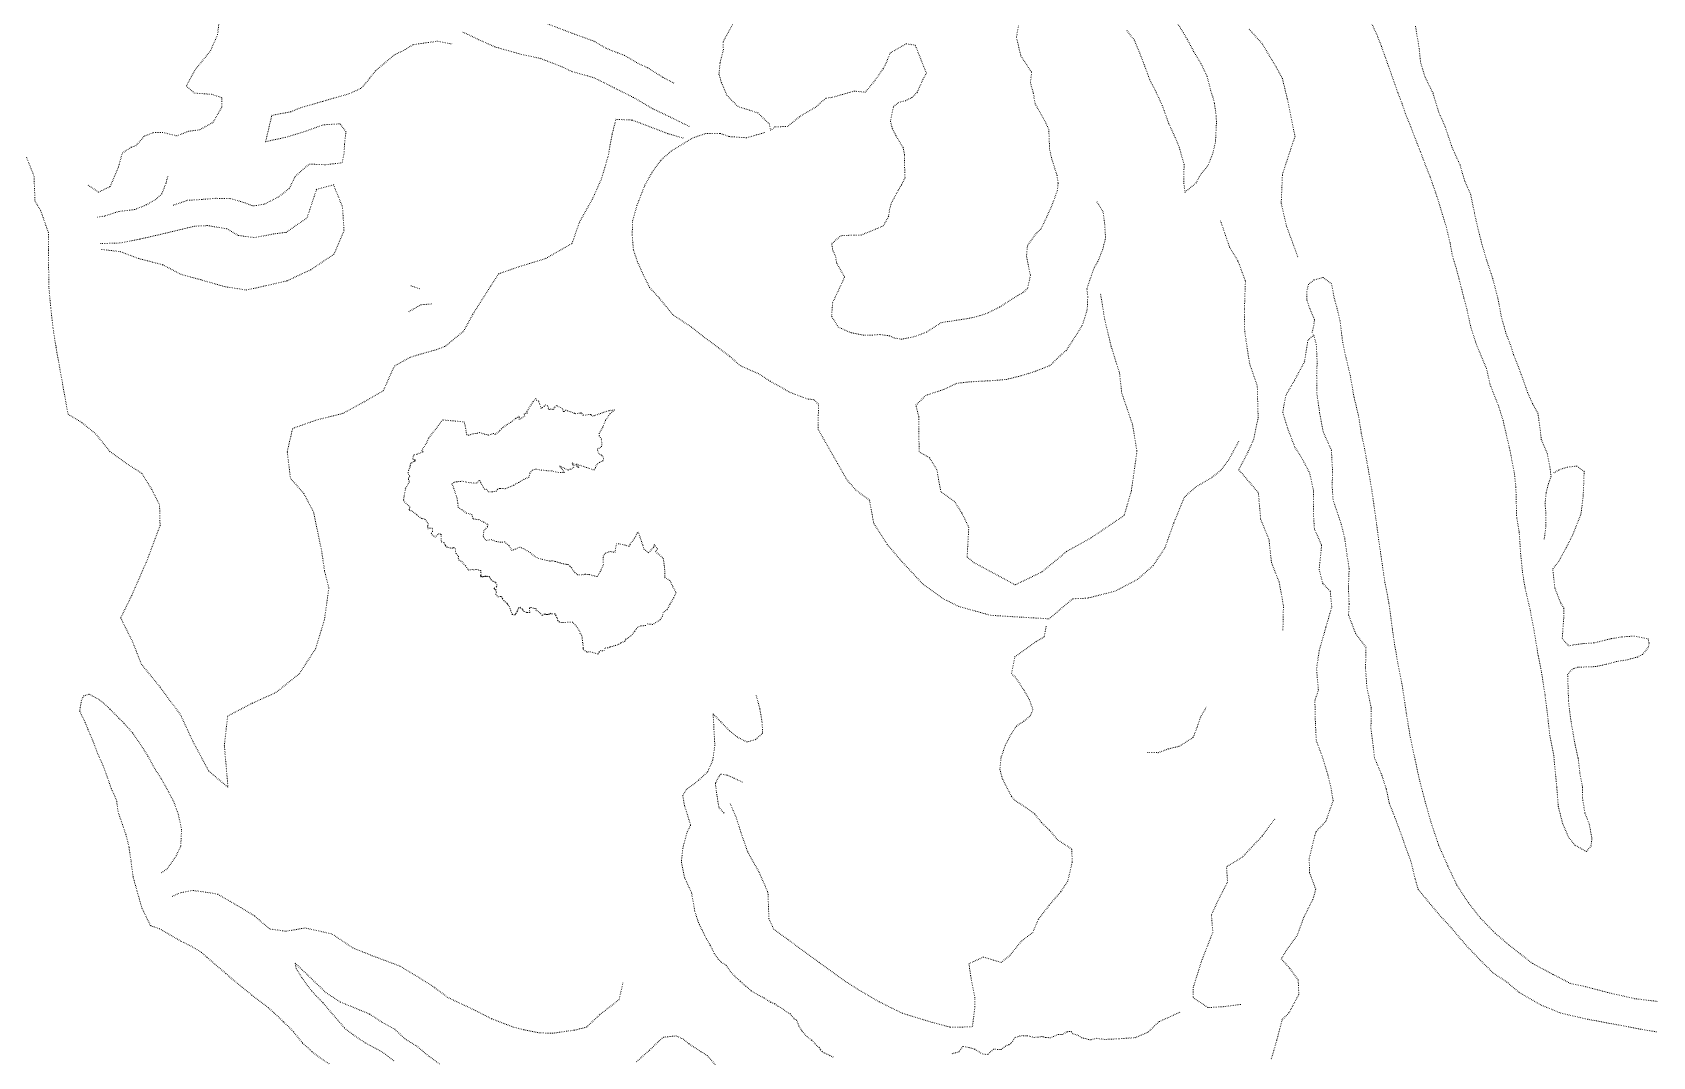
# Model space of a CAD drawing. Extents: x 682410 to 689460, y 7661803 to 7669124.
# Drawn here: x 685097.2 to 685429, y 7664263.4 to 7664473.2 of the extents above; entities that cross this region are included whole.
import ezdxf

# ---------------------------------------------------------------- set-up
doc = ezdxf.new("R2010")
doc.units = 0
doc.header["$MEASUREMENT"] = 0
doc.linetypes.add('DOT', pattern=[0.25, 0, -0.25])
doc.layers.add('02 TOE_Line', color=1, linetype='DOT', lineweight=20)

msp = doc.modelspace()

# ---------------------------------------------------------------- linework, layer by layer
at = {"layer": '02 TOE_Line'}
for points in [[(685408.73, 7664382.94, 4207.98), (685409.8, 7664383.57, 4208.07), (685411.5, 7664384.11, 4208.04), (685413.46, 7664384.35, 4207.98), (685414.93, 7664383.21, 4207.95), (685414.85, 7664380.74, 4208.06), (685414.73, 7664378.06, 4207.94), (685414.29, 7664374.54, 4207.89), (685412.59, 7664370.24, 4208.04), (685411.24, 7664367.56, 4208.01), (685409.73, 7664364.81, 4207.88), (685408.5, 7664363.3, 4207.92), (685408.94, 7664359.32, 4207.98), (685410.17, 7664356.21, 4207.93), (685410.8, 7664355.23, 4207.76), (685410.75, 7664353.24, 4207.86), (685410.44, 7664349.01, 4207.69), (685411.77, 7664347.53, 4207.9), (685412.68, 7664347.7, 4208.02), (685414.69, 7664347.98, 4207.96), (685416.97, 7664348.12, 4207.98), (685419.33, 7664348.71, 4207.93), (685420.49, 7664349, 4208.05), (685422.78, 7664349.36, 4208.14), (685425.22, 7664349.52, 4208.1), (685428.03, 7664348.93, 4208.07), (685428.23, 7664348.1, 4208.08), (685428.07, 7664347.2, 4208.11), (685426.86, 7664345.73, 4208.06), (685425.84, 7664345.22, 4208.11), (685423.77, 7664344.67, 4208.11), (685421.62, 7664344.31, 4208.09), (685419.43, 7664343.74, 4208), (685417.25, 7664343.27, 4208.03), (685413.64, 7664343.14, 4207.8), (685412.77, 7664342.87, 4207.96), (685411.97, 7664342.2, 4207.84), (685411.56, 7664341.63, 4207.58), (685411.65, 7664338.8, 4207.54), (685411.74, 7664336.14, 4207.6), (685412, 7664333.8, 4207.58), (685412.4, 7664331.09, 4207.57), (685413.12, 7664327.09, 4207.61), (685413.71, 7664324.49, 4207.59), (685414.06, 7664321.46, 4207.59), (685414.59, 7664318.57, 4207.56), (685414.63, 7664316.23, 4207.6), (685415.1, 7664313.25, 4207.75), (685415.99, 7664311, 4207.58), (685416.52, 7664308.19, 4207.65), (685416.36, 7664306.58, 4207.63), (685415.4, 7664305.4, 4207.6), (685413.05, 7664306.7, 4207.6), (685411.71, 7664308.37, 4207.59), (685410.54, 7664311.1, 4207.58), (685409.64, 7664314.63, 4207.5), (685409.33, 7664318.63, 4207.48), (685408.72, 7664325, 4207.5), (685407.91, 7664329.13, 4207.36), (685407.42, 7664333.53, 4207.42), (685406.92, 7664337.46, 4207.44), (685406.21, 7664342.13, 4207.55), (685405.53, 7664345.49, 4207.63), (685404.69, 7664350.57, 4207.72), (685403.9, 7664354.81, 4207.79), (685402.84, 7664359.34, 4207.76), (685402.32, 7664362.56, 4207.83), (685401.93, 7664366.41, 4207.81), (685401.64, 7664370.83, 4207.81), (685401.12, 7664373.8, 4207.79), (685401.03, 7664377.08, 4207.87), (685400.95, 7664380.05, 4207.86), (685400.62, 7664383.08, 4207.91), (685400.16, 7664385.41, 4207.93), (685399.61, 7664388.21, 4207.96), (685398.97, 7664390.89, 4207.85), (685398.34, 7664393.66, 4207.8), (685397.41, 7664396.62, 4207.72), (685396.48, 7664398.96, 4207.69), (685395.63, 7664401.16, 4207.62), (685394.94, 7664404.34, 4207.75), (685393.58, 7664407.5, 4207.71), (685392.69, 7664409.73, 4207.75), (685391.65, 7664413.09, 4207.77), (685390.97, 7664416.27, 4207.79), (685390.31, 7664418.74, 4207.79), (685389.31, 7664422.72, 4207.8), (685388.74, 7664424.84, 4207.8), (685387.94, 7664427.53, 4207.75), (685387.47, 7664430.04, 4207.88), (685386.68, 7664433.45, 4207.91), (685385.89, 7664435.9, 4207.92), (685385.34, 7664437.84, 4207.95), (685384.49, 7664440.43, 4208.06), (685383.37, 7664443.62, 4208.11), (685382.37, 7664446.16, 4208.17), (685381.41, 7664448.72, 4208.2), (685380.13, 7664451.97, 4208.3), (685379.42, 7664453.88, 4208.32), (685378.46, 7664456.16, 4208.23), (685377.61, 7664458.66, 4208.29), (685376.79, 7664460.79, 4208.26), (685375.28, 7664465.08, 4208.23), (685374.26, 7664467.91, 4208.29), (685373.4, 7664470.39, 4208.37), (685372.51, 7664472.62, 4208.4), (685369.17, 7664479.91, 4208.4)], [(685108.58, 7664441.87, 4208.93), (685110.7, 7664440.44, 4208.56), (685113.12, 7664441.6, 4208.77), (685114.82, 7664445.7, 4208.77), (685115.57, 7664448.43, 4208.82), (685117.41, 7664449.63, 4208.52), (685118.32, 7664449.9, 4208.46), (685120.1, 7664451.92, 4208.39), (685121.96, 7664452.63, 4208.38), (685123.81, 7664452.67, 4208.23), (685126.75, 7664451.96, 4207.98), (685129.14, 7664452.91, 4207.56), (685131.47, 7664453.22, 4207.39), (685134.15, 7664454.72, 4207.33), (685135.98, 7664457.89, 4207.12), (685135.94, 7664459.78, 4207.04), (685133.85, 7664460.48, 4207.28), (685130.33, 7664460.72, 4208.28), (685128.7, 7664462.19, 4208.53), (685130.54, 7664465.58, 4208.29), (685133.66, 7664469.41, 4207.63), (685135.09, 7664472.71, 4207.53), (685135.49, 7664476.12, 4207.63)], [(685331.34, 7664475.55, 4213.53), (685332.87, 7664473.06, 4213.56), (685333.64, 7664471.75, 4213.57), (685334.97, 7664469.27, 4213.52), (685336.49, 7664466.73, 4213.54), (685337.72, 7664464.13, 4213.57), (685338.45, 7664461.34, 4213.58), (685338.9, 7664459.89, 4213.53), (685339.22, 7664458.65, 4213.58), (685339.6, 7664456, 4213.6), (685339.63, 7664454.48, 4213.55), (685339.44, 7664450.75, 4213.75), (685338.93, 7664448.48, 4213.56), (685337.9, 7664445.86, 4213.9), (685336.34, 7664443.95, 4214.04), (685335.47, 7664442.33, 4213.72), (685333.2, 7664440.41, 4214.55), (685332.93, 7664442.56, 4214.04), (685333.01, 7664446.09, 4213.76), (685332.01, 7664449.65, 4213.51), (685330.98, 7664452.08, 4213.45), (685329.88, 7664454.47, 4213.22), (685328.54, 7664458.19, 4213.18), (685327.31, 7664460.86, 4213.19), (685325.99, 7664463.42, 4213.19), (685324.97, 7664466.21, 4213.3), (685323.93, 7664468.9, 4213.38), (685322.84, 7664471.55, 4213.35), (685321.23, 7664473.59, 4213.52)], [(685231.65, 7664453.91, 4211.45), (685227.5, 7664455.95, 4211.71), (685224.23, 7664457.5, 4212.12), (685220.22, 7664459.85, 4212.58), (685216.29, 7664461.79, 4213.09), (685212.25, 7664463.85, 4213.59), (685207.63, 7664465.14, 4213.56), (685205.3, 7664466.24, 4213.44), (685201.17, 7664467.82, 4213.52), (685197.03, 7664468.72, 4213.53), (685191.87, 7664470.19, 4213.54), (685188.6, 7664471.66, 4213.46), (685185.17, 7664473.28, 4213.19)], [(685228.55, 7664462.76, 4211.95), (685226.19, 7664464, 4212.15), (685223.16, 7664465.92, 4212.52), (685221.22, 7664466.79, 4212.68), (685218.41, 7664468.45, 4212.98), (685217.02, 7664468.94, 4213.12), (685214.52, 7664469.97, 4213.19), (685212.18, 7664471.34, 4213.35), (685207.68, 7664472.98, 4213.41), (685202.06, 7664475.12, 4213.78)], [(685299.11, 7664474.51, 4211.7), (685298.68, 7664472.14, 4212.02), (685299.58, 7664468.35, 4212.74), (685301.79, 7664464.97, 4213.25), (685301.54, 7664462.84, 4213.78), (685302.15, 7664460.66, 4213.86), (685302.51, 7664458.55, 4214.05), (685304.58, 7664454.88, 4214.68), (685305.31, 7664453.25, 4214.82), (685305.46, 7664449.32, 4215.24), (685305.75, 7664447.92, 4215.47), (685306.1, 7664446.64, 4215.58), (685306.57, 7664445.23, 4215.79), (685306.99, 7664443.86, 4215.84), (685307.22, 7664442.25, 4215.77), (685307.07, 7664440.83, 4215.99), (685306.72, 7664439.81, 4216.29), (685305.89, 7664437.58, 4216.42), (685304.86, 7664435.32, 4216.82), (685303.69, 7664432.86, 4217.04), (685302.7, 7664431.98, 4217.07), (685300.92, 7664429.42, 4217.47), (685300.75, 7664427.37, 4217.84), (685301.55, 7664423.37, 4218.29), (685300.96, 7664420.72, 4218.62), (685300.02, 7664419.85, 4218.49), (685298.91, 7664419.26, 4218.43), (685297.72, 7664418.49, 4218.5), (685295.2, 7664416.88, 4218.45), (685292.75, 7664415.67, 4218.63), (685291.2, 7664415.14, 4218.71), (685289.81, 7664414.76, 4218.9), (685288.52, 7664414.52, 4219.05), (685284.58, 7664413.92, 4218.93), (685283.29, 7664413.73, 4219.02), (685280.27, 7664411.77, 4218.75), (685277.67, 7664410.8, 4218.85), (685275.1, 7664410.33, 4218.81), (685273.74, 7664410.53, 4218.74), (685272.67, 7664411.01, 4218.74), (685270.66, 7664411.28, 4218.91), (685268.91, 7664411.14, 4218.55), (685267.42, 7664411.15, 4218.8), (685266.04, 7664411.39, 4218.8), (685264.82, 7664411.64, 4218.89), (685262.2, 7664412.79, 4218.66), (685260.82, 7664415.02, 4218.51), (685261.04, 7664417.83, 4218), (685261.66, 7664419.09, 4217.78), (685263.49, 7664423.04, 4217.79), (685261.86, 7664425.92, 4217.66), (685261.62, 7664427.34, 4217.58), (685261.05, 7664428.57, 4217.61), (685260.85, 7664429.91, 4217.62), (685262.74, 7664431.51, 4217.45), (685264.19, 7664431.59, 4217.47), (685265.55, 7664431.65, 4217.21), (685266.87, 7664431.63, 4217.16), (685271.42, 7664433.52, 4217.07), (685272.51, 7664435.49, 4216.86), (685272.69, 7664436.85, 4216.68), (685273.06, 7664438.21, 4216.49), (685274.52, 7664440.91, 4216.07), (685275.17, 7664441.99, 4215.64), (685275.86, 7664443.35, 4215.39), (685275.75, 7664446.52, 4214.75), (685275.75, 7664448.1, 4214.61), (685275.47, 7664449.58, 4214.47), (685273.97, 7664452.05, 4214.19), (685273.26, 7664453.48, 4214.15), (685272.88, 7664454.94, 4213.98), (685273.51, 7664457.97, 4213.78), (685274.53, 7664458.78, 4213.56), (685275.94, 7664459.17, 4213.44), (685277.29, 7664459.81, 4213.3), (685278.36, 7664460.88, 4213.18), (685279.56, 7664463.57, 4212.74), (685280.23, 7664464.81, 4212.6), (685277.97, 7664470.52, 4212.86), (685276.12, 7664470.83, 4212.91), (685272.84, 7664468.94, 4213.63), (685271.94, 7664466.75, 4214.04), (685271.4, 7664465.7, 4214.01), (685269.75, 7664463.37, 4214.35), (685267.73, 7664460.91, 4214.95), (685265.47, 7664461.13, 4214.93), (685260.9, 7664459.84, 4215.04), (685259.64, 7664459.66, 4215.1), (685257.57, 7664457.85, 4215.22), (685254.23, 7664455.88, 4215.37), (685251.8, 7664453.9, 4215.32), (685249.21, 7664453.78, 4214.95), (685248.34, 7664453.11, 4214.95), (685248.08, 7664454.4, 4215.46), (685245.72, 7664456.67, 4215.66), (685241.67, 7664457.96, 4215.53), (685239.44, 7664460.18, 4215.56), (685238.27, 7664462.85, 4215.83), (685237.76, 7664464.62, 4215.69), (685237.99, 7664466.93, 4215.87), (685238.66, 7664469.61, 4216.04), (685238.63, 7664471.28, 4215.84), (685240.6, 7664474.89, 4215.24)], [(685356.3, 7664427.18, 4207.15), (685353.93, 7664433.64, 4207.18), (685352.9, 7664438.19, 4207.21), (685353.15, 7664444.07, 4207.24), (685354.34, 7664447.72, 4207.26), (685355.73, 7664451.86, 4207.28), (685354.14, 7664459.57, 4207.34), (685353.14, 7664463.7, 4207.63), (685351.85, 7664466.1, 4207.79), (685348.97, 7664470.87, 4207.55), (685346.22, 7664473.94, 4207.66)], [(685406.76, 7664369.38, 4209.59), (685407.11, 7664372.04, 4209.35), (685407.1, 7664374.89, 4209.25), (685406.92, 7664376.62, 4209.44), (685407.15, 7664378.89, 4208.98), (685407.63, 7664380.72, 4208.49), (685408.15, 7664382.2, 4208.14), (685407.92, 7664384.15, 4208.08), (685407.4, 7664386.83, 4208.02), (685406.15, 7664389.79, 4207.96), (685405.89, 7664392.22, 4208.11), (685405.47, 7664395.13, 4208.03), (685404.39, 7664397.1, 4207.97), (685403.36, 7664399.4, 4207.97), (685402.43, 7664402.06, 4207.89), (685401.59, 7664404.35, 4207.82), (685400.49, 7664407.13, 4207.79), (685399.84, 7664409.19, 4207.82), (685398.93, 7664411.52, 4207.88), (685397.99, 7664414.89, 4207.76), (685397.21, 7664418.92, 4207.88), (685396.23, 7664422.72, 4207.85), (685395.03, 7664426.31, 4207.88), (685394.03, 7664429.67, 4207.92), (685393.1, 7664433.32, 4207.97), (685392.47, 7664436.17, 4208.06), (685391.69, 7664440.02, 4208.08), (685390.43, 7664442.85, 4208.2), (685389.52, 7664446.02, 4208.17), (685387.88, 7664449.6, 4208.35), (685386.47, 7664453.85, 4208.37), (685385.15, 7664456.83, 4208.45), (685383.99, 7664460.69, 4208.5), (685382.33, 7664464.09, 4208.49), (685381.43, 7664467.06, 4208.64), (685381.16, 7664469.82, 4208.62), (685380.37, 7664474.54, 4208.54)], [(685126.01, 7664437.75, 4211.02), (685128.93, 7664438.76, 4211.22), (685131.88, 7664438.94, 4211.15), (685134.72, 7664439.17, 4211.47), (685137.73, 7664439.12, 4210.97), (685140.41, 7664438.34, 4211.19), (685142.33, 7664437.61, 4211.07), (685144.68, 7664437.98, 4211.03), (685147.79, 7664439.58, 4211.1), (685149.8, 7664441.22, 4211.12), (685150.98, 7664443.67, 4211.09), (685153.84, 7664446.19, 4211.16), (685157.11, 7664446.05, 4211.06), (685160.57, 7664446.44, 4210.89), (685161, 7664448.39, 4210.96), (685161.08, 7664450.31, 4210.86), (685161.38, 7664452.83, 4210.91), (685160.17, 7664454.43, 4210.87), (685156.7, 7664454.22, 4210.88), (685152.77, 7664452.79, 4210.88), (685149.05, 7664451.68, 4210.97), (685144.92, 7664450.76, 4211), (685146.2, 7664456.16, 4210.98), (685150.09, 7664456.91, 4210.96), (685152.14, 7664457.74, 4210.87), (685156.75, 7664459.07, 4211.08), (685162.1, 7664460.61, 4211.3), (685164.58, 7664461.77, 4211.5), (685166.28, 7664463.82, 4211.83), (685167.46, 7664465.31, 4211.87), (685169.29, 7664466.86, 4211.93), (685171.2, 7664468.49, 4212.2), (685173.48, 7664469.63, 4212.48), (685175.13, 7664470.64, 4212.73), (685177.55, 7664470.99, 4213.23), (685180.04, 7664471.34, 4213.48), (685183.14, 7664470.78, 4214.05)], [(685095.96, 7664447.58, 4205.44), (685097.5, 7664443.71, 4205.68), (685097.6, 7664441.15, 4205.54), (685097.7, 7664438.59, 4205.41), (685098.88, 7664436.62, 4205.03), (685100.43, 7664432.17, 4205.19), (685100.46, 7664428.55, 4205.15), (685100.53, 7664421.09, 4205.74), (685100.94, 7664416.62, 4205.35), (685101.4, 7664412.54, 4205.71), (685102, 7664408.68, 4206.16), (685104.46, 7664394.96, 4204.92), (685107.38, 7664393.2, 4205.33), (685110.12, 7664390.93, 4205.19), (685113.04, 7664387.3, 4205.46), (685116.45, 7664384.85, 4205.27), (685119.57, 7664382.86, 4205.14), (685121.61, 7664379.55, 4205.35), (685123.21, 7664376.4, 4204.95), (685123.31, 7664372.17, 4204.85), (685120.62, 7664364.96, 4205.36), (685117.5, 7664357.84, 4205.02), (685115.25, 7664353.24, 4205.28), (685117.71, 7664348.29, 4206.4), (685119.49, 7664343.74, 4206.33), (685123.41, 7664338.96, 4206.89), (685127.53, 7664333.34, 4207.66), (685130.07, 7664327.86, 4208.27), (685133.28, 7664321.87, 4208.91), (685137.22, 7664318.56, 4209.8), (685136.47, 7664327.13, 4210.28), (685137.15, 7664333.14, 4210.42), (685142.23, 7664335.8, 4210.68), (685147.01, 7664337.94, 4210.62), (685151.87, 7664341.87, 4210.32), (685155.16, 7664346.92, 4210.12), (685156.99, 7664352.94, 4210.02), (685157.87, 7664359.38, 4210.1), (685156.98, 7664362.92, 4209.91), (685156.43, 7664366.76, 4209.83), (685154.76, 7664374.91, 4209.64), (685152.76, 7664378.7, 4209.63), (685150.01, 7664381.85, 4209.59), (685149.35, 7664387.28, 4209.56), (685150.45, 7664392.04, 4209.79), (685155.39, 7664393.79, 4209.94), (685160.71, 7664395.1, 4209.7), (685165.25, 7664397.58, 4210.07), (685169.05, 7664399.78, 4210.22), (685170.28, 7664402.61, 4210.45), (685171.31, 7664404.82, 4210.26), (685174.51, 7664406.61, 4210.43), (685177.17, 7664407.42, 4210.39), (685179.88, 7664408.16, 4210.63), (685181.73, 7664408.88, 4210.29), (685185.47, 7664411.95, 4210.45), (685187.36, 7664415.42, 4210.39), (685191.04, 7664421.25, 4210.38), (685192.65, 7664423.71, 4210.68), (685196.91, 7664425.2, 4210.61), (685202.31, 7664426.86, 4210.35), (685207.68, 7664429.95, 4210.51), (685209.19, 7664434.29, 4210.37), (685211.82, 7664438.96, 4210.47), (685213.67, 7664443.08, 4210.48), (685215.05, 7664447.73, 4210.54), (685215.89, 7664452.33, 4210.62), (685216.66, 7664455.35, 4210.8), (685220.01, 7664455.19, 4211.14), (685223.24, 7664453.97, 4211.02), (685227.32, 7664452.41, 4211.03), (685230.67, 7664451.43, 4211.13)], [(685344.19, 7664389.4, 4211.77), (685342.14, 7664385.59, 4210.99), (685340.45, 7664383.41, 4212.05), (685338.63, 7664381.96, 4213.05), (685335.37, 7664380.03, 4213.86), (685333.07, 7664377.97, 4214.23), (685330.89, 7664372.65, 4213.79), (685329.08, 7664367.57, 4213.96), (685326.66, 7664363.94, 4214.25), (685323.51, 7664361.15, 4214.52), (685318.91, 7664358.73, 4214.33), (685313.23, 7664357.28, 4213.79), (685310.2, 7664357.16, 4213.71), (685305.36, 7664353.05, 4211.08), (685299.32, 7664353.41, 4210.49), (685293.39, 7664353.77, 4210.95), (685286.86, 7664355.59, 4211.39), (685283.71, 7664357.16, 4211.47), (685279.48, 7664360.19, 4211.58), (685275, 7664365.03, 4211.67), (685272.22, 7664368.29, 4211.67), (685269.44, 7664372.65, 4212.58), (685268.59, 7664377.36, 4212.73), (685265.81, 7664379.42, 4212), (685263.99, 7664381.48, 4211.89), (685262.06, 7664384.87, 4211.86), (685258.08, 7664391.83, 4211.48), (685258.13, 7664396.99, 4211.38), (685257.19, 7664397.93, 4211.4), (685255.83, 7664398.1, 4211.37), (685252.01, 7664399.54, 4211.21), (685250.84, 7664400.3, 4211.29), (685248.24, 7664401.71, 4211.38), (685245.91, 7664403.24, 4211.21), (685242.16, 7664404.87, 4210.99), (685239.94, 7664406.84, 4210.86), (685237.7, 7664408.53, 4210.86), (685234.41, 7664410.99, 4210.93), (685232.04, 7664412.86, 4210.84), (685228.3, 7664415.34, 4210.7), (685225.53, 7664418.77, 4210.73), (685223.54, 7664420.94, 4210.76), (685222.26, 7664423.54, 4210.74), (685221.07, 7664426.15, 4210.74), (685220.23, 7664428.68, 4210.65), (685219.99, 7664431.69, 4210.58), (685220.08, 7664434.57, 4210.59), (685220.97, 7664437.7, 4210.51), (685222.58, 7664441.88, 4210.61), (685224.09, 7664444.53, 4210.64), (685225.83, 7664446.94, 4210.64), (685227.94, 7664448.83, 4210.69), (685230.34, 7664450.29, 4210.78), (685232.38, 7664451.54, 4211.17), (685235.01, 7664452.42, 4211.39), (685238.03, 7664452.46, 4212.42), (685239.86, 7664451.81, 4213.09), (685243.39, 7664451.57, 4213.91), (685247.22, 7664452.67, 4214.85)], [(685124.9, 7664443.74, 4210.38), (685124.51, 7664442.22, 4210.18), (685123.66, 7664440.08, 4209.58), (685122.4, 7664438.93, 4209.49), (685120.48, 7664437.82, 4209.54), (685118.13, 7664436.87, 4209.56), (685114.89, 7664436.49, 4210.52), (685111.97, 7664435.54, 4209.68), (685110.49, 7664435.32, 4208.79)], [(685111.13, 7664429.89, 4212.77), (685115.27, 7664430.04, 4212.67), (685119.25, 7664430.83, 4213.09), (685125.13, 7664432.2, 4213.34), (685130.39, 7664433.47, 4212.64), (685133.04, 7664433.58, 4213.55), (685136.99, 7664432.94, 4212.89), (685139.31, 7664431.57, 4213.11), (685142.69, 7664431.12, 4213.71), (685146.6, 7664431.88, 4213.84), (685149.11, 7664432.2, 4213.87), (685153.41, 7664435.17, 4212.33), (685155.35, 7664441.01, 4213.19), (685158.83, 7664441.93, 4213.07), (685160.66, 7664437.45, 4213.11), (685160.98, 7664432.59, 4214), (685158.91, 7664427.71, 4212.99), (685154.16, 7664424.54, 4213.09), (685149.27, 7664422.26, 4213.27), (685144.87, 7664421.25, 4213.53), (685140.98, 7664420.39, 4212.92), (685136.47, 7664421.1, 4212.83), (685131.63, 7664422.5, 4213.34), (685127.66, 7664423.57, 4213.38), (685123.83, 7664425.57, 4212.86), (685118.89, 7664426.85, 4212.3), (685115.16, 7664428.25, 4212.78), (685111.27, 7664428.71, 4212.95)], [(685315.92, 7664419.54, 4214.78), (685316.74, 7664414.45, 4214.98), (685318.08, 7664408.81, 4215.22), (685319.78, 7664403.41, 4215.72), (685320.25, 7664399.29, 4215.74), (685322.47, 7664392.77, 4216.15), (685323.36, 7664387.34, 4216.4), (685322.19, 7664379.12, 4216.61), (685320.72, 7664374.21, 4216.93), (685313.91, 7664369.6, 4216.82), (685308.96, 7664366.85, 4216.78), (685303.91, 7664362.66, 4216.75), (685298.43, 7664360.01, 4216.78), (685290.05, 7664364.53, 4216.82), (685288.58, 7664365.72, 4216.63), (685288.92, 7664371.79, 4216.11), (685287.5, 7664374.74, 4216.52), (685285.98, 7664377.1, 4216.51), (685283.19, 7664379.13, 4216.45), (685282.38, 7664383.59, 4216.55), (685280.87, 7664386.04, 4216.72), (685278.77, 7664387.24, 4216.93), (685278.7, 7664390.31, 4216.47), (685278.7, 7664394.45, 4216.53), (685278.08, 7664396.78, 4216.62), (685280.09, 7664398.8, 4216.39), (685283.94, 7664400.07, 4215.92), (685286.4, 7664401.27, 4215.81), (685288.74, 7664401.55, 4215.79), (685291.66, 7664401.74, 4215.72), (685293.35, 7664401.8, 4215.59), (685296.67, 7664402.09, 4215.62), (685299.65, 7664402.84, 4215.55), (685301.22, 7664403.3, 4215.46), (685302.67, 7664403.8, 4215.41), (685305.53, 7664404.91, 4215.28), (685307.73, 7664407.05, 4215.3), (685308.86, 7664407.99, 4215.23), (685310.54, 7664410.58, 4215.07), (685312.14, 7664413.12, 4215.06), (685312.66, 7664414.76, 4215.16), (685313.17, 7664416.32, 4215.12), (685313.28, 7664419.04, 4215.28), (685313.11, 7664420.64, 4215.29), (685314, 7664423.29, 4216), (685314.59, 7664424.94, 4216.22), (685315.36, 7664426.26, 4216.78), (685316.32, 7664428.65, 4217.28), (685316.93, 7664431.02, 4217.56), (685316.75, 7664433.89, 4217.73), (685316.45, 7664436.31, 4217.77), (685315.17, 7664438.46, 4217.83)], [(685340.46, 7664434.59, 4211.17), (685342.33, 7664429.16, 4211.3), (685344.05, 7664426.33, 4211.24), (685345.57, 7664422.22, 4211.57), (685345.37, 7664416.5, 4211.36), (685345.42, 7664411.94, 4211.33), (685346.41, 7664405.37, 4211.67), (685348, 7664400.75, 4211.76), (685348.17, 7664394.27, 4211.53), (685347.26, 7664389.8, 4211.14), (685346.08, 7664387.15, 4211.16), (685344.2, 7664383.59, 4211.15), (685346.47, 7664380.95, 4210.92), (685348.23, 7664378.83, 4210.98), (685348.69, 7664373.48, 4211.06), (685350.41, 7664369.22, 4210.44), (685350.89, 7664364.62, 4210.43), (685352.51, 7664360.48, 4210.71), (685353.35, 7664355.76, 4210.52), (685353.25, 7664350.64, 4210.89)], [(685429.88, 7664274.71, 4207.71), (685425.32, 7664275.26, 4207.71), (685419.75, 7664276.52, 4207.58), (685415.24, 7664277.72, 4207.48), (685412.09, 7664278.4, 4207.46), (685408.54, 7664280.24, 4207.52), (685404.38, 7664282.47, 4207.52), (685401.82, 7664284.43, 4207.57), (685399.47, 7664286.31, 4207.65), (685396.7, 7664288.67, 4207.7), (685393.69, 7664291.77, 4207.75), (685391.22, 7664294.9, 4207.82), (685388.87, 7664298.52, 4207.74), (685387, 7664302.47, 4207.71), (685385.13, 7664306.73, 4207.69), (685383.54, 7664311.48, 4207.74), (685382.39, 7664315.6, 4207.63), (685381.28, 7664319.76, 4207.58), (685380.31, 7664324.21, 4207.49), (685379.33, 7664328.82, 4207.42), (685378.51, 7664333.8, 4207.33), (685377.79, 7664338.74, 4207.33), (685376.79, 7664343.96, 4207.46), (685376.12, 7664347.77, 4207.4), (685375.66, 7664350.98, 4207.38), (685374.97, 7664356.27, 4207.43), (685374.15, 7664360.45, 4207.38), (685373.57, 7664364.38, 4207.35), (685372.85, 7664369.28, 4207.39), (685372.3, 7664373.5, 4207.47), (685371.44, 7664379.44, 4207.55), (685370.66, 7664384.09, 4207.45), (685369.95, 7664387.92, 4207.44), (685369.3, 7664391.09, 4207.41), (685368.74, 7664394.58, 4207.48), (685367.78, 7664398.61, 4207.52), (685367.06, 7664402.81, 4207.52), (685366.18, 7664406.5, 4207.56), (685365.49, 7664409.64, 4207.61), (685364.95, 7664414.08, 4207.64), (685364.35, 7664416.59, 4207.66), (685363.71, 7664418.9, 4207.58), (685363.23, 7664421.64, 4207.44), (685361.48, 7664422.96, 4207.58), (685359.57, 7664422.45, 4207.28), (685358.48, 7664421.55, 4207.28), (685358.16, 7664420.17, 4207.51), (685358.17, 7664418.3, 4208.17), (685358.83, 7664416.37, 4208.27), (685359.73, 7664414.26, 4208.12), (685359.5, 7664412.83, 4207.93), (685359.2, 7664411.52, 4207.53)], [(685174.69, 7664421.25, 4217.89), (685176.51, 7664420.64, 4217.24)], [(685178.97, 7664417.54, 4217.49), (685176.75, 7664417.38, 4217.72), (685174.07, 7664415.85, 4217.82)], [(685429.73, 7664268.46, 4207.71), (685426.46, 7664269.02, 4207.79), (685421.29, 7664270, 4207.67), (685415.64, 7664271.04, 4207.63), (685410.19, 7664272.29, 4207.61), (685406.02, 7664274, 4207.62), (685401.55, 7664276.59, 4207.58), (685399.11, 7664278.67, 4207.6), (685396.27, 7664280.56, 4207.62), (685393.6, 7664283.22, 4207.72), (685390.68, 7664286.27, 4207.79), (685387.72, 7664289.79, 4207.85), (685385.33, 7664292.37, 4207.79), (685383.23, 7664294.86, 4207.77), (685380.96, 7664297.65, 4207.7), (685380.31, 7664299.86, 4207.81), (685379.5, 7664303.24, 4207.87), (685378.29, 7664306.55, 4207.8), (685377.4, 7664309.15, 4207.88), (685376.11, 7664312.56, 4207.73), (685375.02, 7664315.32, 4207.64), (685374.4, 7664318.25, 4207.6), (685373.53, 7664321, 4207.54), (685372, 7664324.56, 4207.4), (685371.72, 7664327.1, 4207.27), (685371.28, 7664330.51, 4207.26), (685371.31, 7664334.92, 4207.23), (685370.45, 7664339.05, 4207.18), (685370.16, 7664342.96, 4207.17), (685370.27, 7664347.18, 4207.36), (685368.12, 7664350.09, 4207.1), (685366.69, 7664353.83, 4206.94), (685366.8, 7664356.15, 4207), (685366.66, 7664359.56, 4207.04), (685366.81, 7664363.32, 4207.18), (685366.33, 7664366.4, 4207.24), (685365.91, 7664369.57, 4207.27), (685365.2, 7664372.43, 4207.34), (685363.52, 7664377.4, 4207.28), (685363.33, 7664380.22, 4207.25), (685363.42, 7664383.24, 4207.25), (685363.17, 7664387.59, 4207.25), (685361.5, 7664391.35, 4207.27), (685360.76, 7664395.31, 4207.32), (685360.22, 7664399.04, 4207.38), (685360.16, 7664402.85, 4207.23), (685360.26, 7664405.67, 4207.24), (685360.08, 7664409.22, 4207.4), (685359.54, 7664411.21, 4207.5), (685358.36, 7664410.05, 4207.55), (685357.67, 7664405.69, 4207.41), (685355.59, 7664401.84, 4207.37), (685353.83, 7664398.8, 4207.25), (685353.21, 7664395.32, 4207.31), (685354.23, 7664392.02, 4207.47), (685355.71, 7664388.17, 4207.72), (685357.08, 7664386.07, 4207.25), (685358.71, 7664382.95, 4207.23), (685359.53, 7664379.26, 4207.23), (685359.49, 7664374.72, 4207.28), (685359.7, 7664371.47, 4207.44), (685361.17, 7664368.13, 4207.19), (685360.67, 7664363.17, 4207.07), (685361.4, 7664360.32, 4206.95), (685362.95, 7664358.71, 4206.98), (685363.25, 7664355.53, 4206.91), (685362.05, 7664351.32, 4206.92), (685360.7, 7664346.62, 4206.86), (685360.13, 7664342.82, 4206.9), (685360.51, 7664338.52, 4206.98), (685359.8, 7664336.27, 4207.2), (685359.9, 7664331.56, 4207.35), (685360.09, 7664328.09, 4207.49), (685361.42, 7664324.52, 4207.61), (685362.46, 7664321.03, 4207.72), (685363.04, 7664318.66, 4207.96), (685363.54, 7664315.83, 4207.82), (685362.05, 7664311.61, 4207.81), (685359.98, 7664309.42, 4207.73), (685358.63, 7664303.94, 4207.7), (685358.72, 7664301.05, 4207.87), (685359.98, 7664297.66, 4207.86), (685359.38, 7664295.59, 4207.91), (685357.52, 7664291.92, 4207.87), (685356.21, 7664288.32, 4207.87), (685354.17, 7664285.49, 4207.8), (685352.91, 7664283.42, 4207.7), (685354.67, 7664281.45, 4207.69), (685356.38, 7664279.05, 4207.64), (685356.51, 7664276.12, 4207.66), (685354.47, 7664272.34, 4207.67), (685353.08, 7664270.95, 4207.67), (685351.99, 7664266.7, 4207.72), (685350.83, 7664262.8, 4207.58)], [(685184.36, 7664375.91, 4211.01), (685184.27, 7664376.89, 4210.87), (685184.06, 7664377.98, 4210.85), (685183.5, 7664379.69, 4210.86), (685183.09, 7664380.7, 4210.86), (685183.54, 7664381.02, 4210.92), (685184.09, 7664381.12, 4210.96), (685185.08, 7664381.23, 4210.98), (685186.04, 7664381.06, 4210.99), (685187.07, 7664380.9, 4211.03), (685188.09, 7664380.82, 4211.04), (685188.77, 7664381.44, 4211.23), (685188.98, 7664380.94, 4211.1), (685189.79, 7664379.52, 4211.24), (685190.16, 7664379.6, 4211.18), (685190.49, 7664379.09, 4211.21), (685191.35, 7664379.03, 4211.24), (685192.12, 7664379.18, 4211.31), (685192.44, 7664379.64, 4211.29), (685192.97, 7664379.77, 4211.32), (685194.01, 7664379.69, 4211.34), (685194.67, 7664379.96, 4211.35), (685195.76, 7664380.44, 4211.33), (685196.35, 7664380.79, 4211.34), (685196.82, 7664381.02, 4211.33), (685197.78, 7664381.62, 4211.39), (685198.82, 7664382.05, 4211.47), (685199.04, 7664382.88, 4211.46), (685199.53, 7664383.49, 4211.56), (685200.31, 7664383.71, 4211.49), (685201.4, 7664383.53, 4211.48), (685202.4, 7664383.4, 4211.47), (685203.51, 7664383.33, 4211.5), (685204.9, 7664383.02, 4211.62), (685206.13, 7664383.02, 4211.63), (685205.13, 7664384.33, 4210.83), (685206.91, 7664383.49, 4211.64), (685207.42, 7664383.73, 4211.64), (685208.02, 7664384.02, 4211.52), (685207.69, 7664384.99, 4210.87), (685209.04, 7664384.03, 4211.53), (685208.6, 7664384.73, 4210.88), (685212.22, 7664383.52, 4211.68), (685212.46, 7664383.99, 4211.6), (685212.54, 7664384.31, 4211.58), (685212.92, 7664384.84, 4211.68), (685213.28, 7664385.1, 4211.61), (685214, 7664385.39, 4211.48), (685214.14, 7664385.82, 4211.49), (685214.06, 7664386.19, 4211.5), (685213.72, 7664386.59, 4211.42), (685213.17, 7664386.84, 4211.46), (685212.84, 7664387.79, 4211.44), (685213.73, 7664388.3, 4211.32), (685213.77, 7664389.07, 4211.26), (685213.69, 7664389.85, 4211.2), (685213.23, 7664390.57, 4211.24), (685213.24, 7664391, 4211.15), (685213.97, 7664392.33, 4211.1), (685214.57, 7664393.79, 4211.03), (685215.47, 7664395.07, 4210.98), (685216.4, 7664395.87, 4210.95), (685215.16, 7664395.66, 4210.94), (685214.21, 7664395.37, 4210.92), (685212.29, 7664394.68, 4210.9), (685212.03, 7664394.58, 4210.89), (685211.69, 7664394.77, 4210.9), (685211.5, 7664394.92, 4210.88), (685209.94, 7664394.73, 4210.87), (685209.59, 7664395.27, 4210.87), (685209.38, 7664395.17, 4210.88), (685209.14, 7664395.16, 4210.85), (685208.16, 7664395.04, 4210.83), (685208.13, 7664395.19, 4210.83), (685206.42, 7664395.77, 4210.8), (685206.07, 7664395.52, 4210.8), (685205.91, 7664395.47, 4210.79), (685205.7, 7664396.16, 4210.79), (685204.48, 7664396.72, 4210.8), (685204.04, 7664396.31, 4210.75), (685203.95, 7664395.97, 4210.76), (685203.77, 7664395.93, 4210.77), (685203.39, 7664396.04, 4210.75), (685203.17, 7664395.92, 4210.82), (685202.91, 7664395.94, 4210.78), (685202.85, 7664396.18, 4210.73), (685202.65, 7664396.72, 4210.75), (685202.31, 7664396.9, 4210.76), (685201.99, 7664396.57, 4210.78), (685201.54, 7664396.23, 4210.71), (685201.35, 7664396.19, 4210.71), (685201.01, 7664397.12, 4210.7), (685200.83, 7664397.68, 4210.69), (685200.48, 7664397.76, 4210.69), (685200.25, 7664398.15, 4210.69), (685199.73, 7664397.55, 4210.68), (685199.28, 7664396.89, 4210.68), (685198.66, 7664395.9, 4210.67), (685198.39, 7664395.46, 4210.67), (685198.53, 7664395.14, 4210.68), (685198.23, 7664395.16, 4210.66), (685197.88, 7664394.99, 4210.68), (685198, 7664394.6, 4210.66), (685196.86, 7664393.88, 4210.65), (685196.87, 7664394.54, 4210.65), (685196.08, 7664394.05, 4210.64), (685195.09, 7664393.29, 4210.66), (685194.27, 7664392.75, 4210.65), (685193.53, 7664392.23, 4210.66), (685193.2, 7664391.96, 4210.66), (685192.86, 7664391.58, 4210.66), (685192.36, 7664391.15, 4210.64), (685191.96, 7664390.79, 4210.64), (685191.64, 7664391.04, 4210.63), (685191.31, 7664390.91, 4210.62), (685190.48, 7664390.68, 4210.6), (685188.75, 7664391.18, 4210.56), (685188.22, 7664391.05, 4210.54), (685187.27, 7664390.91, 4210.52), (685186.52, 7664390.64, 4210.5), (685186.13, 7664390.76, 4210.49), (685186.01, 7664391.27, 4210.49), (685185.91, 7664391.98, 4210.49), (685185.76, 7664392.72, 4210.49), (685185.61, 7664393.37, 4210.49), (685181.18, 7664393.79, 4210.39), (685178.25, 7664389.98, 4210.35), (685177.87, 7664389.03, 4210.35), (685176.92, 7664387.6, 4210.34), (685177.21, 7664387.3, 4210.34), (685177.04, 7664387.2, 4210.34), (685175.83, 7664386.74, 4210.36), (685175.25, 7664386.62, 4210.32), (685175.12, 7664386.25, 4210.32), (685175.1, 7664385.75, 4210.32), (685175.33, 7664385.64, 4210.31), (685175.46, 7664385.59, 4210.32), (685175.64, 7664385.42, 4210.33), (685175.47, 7664385.34, 4210.32), (685175.21, 7664385.25, 4210.31), (685174.9, 7664385.02, 4210.31), (685174.65, 7664384.94, 4210.3), (685174.53, 7664384.43, 4210.32), (685174.51, 7664384.19, 4210.32), (685174.38, 7664383.9, 4210.31), (685174.2, 7664383.43, 4210.3), (685174.1, 7664383, 4210.3), (685174.16, 7664382.69, 4210.31), (685174.44, 7664382.29, 4210.33), (685174.17, 7664381.81, 4210.31), (685174.16, 7664381.64, 4210.33), (685174.36, 7664381.09, 4210.32), (685173.54, 7664379.7, 4210.31), (685173.31, 7664378.23, 4210.33), (685173.17, 7664377.27, 4210.31), (685173.64, 7664376.71, 4210.33), (685174.49, 7664375.94, 4210.36), (685174.3, 7664375.47, 4210.34), (685174.33, 7664375.34, 4210.34), (685174.93, 7664375.12, 4210.35), (685175.92, 7664374.31, 4210.37), (685176.9, 7664373.56, 4210.39), (685177.11, 7664373.63, 4210.39), (685177.61, 7664373.42, 4210.4), (685178.21, 7664372.56, 4210.43), (685178.09, 7664371.97, 4210.41), (685178.19, 7664371.79, 4210.42), (685178.14, 7664371.46, 4210.43), (685178.59, 7664371.65, 4210.42), (685179.11, 7664371.65, 4210.45), (685179.13, 7664370.98, 4210.47), (685178.81, 7664370.53, 4210.43), (685179.58, 7664369.75, 4210.46), (685180.34, 7664370.45, 4210.46), (685180.87, 7664370.37, 4210.49), (685180.86, 7664370.27, 4210.48), (685180.92, 7664368.79, 4210.48), (685181.51, 7664368.64, 4210.49), (685181.71, 7664368.16, 4210.5), (685181.79, 7664368.03, 4210.5), (685181.97, 7664367.78, 4210.5), (685182.16, 7664367.74, 4210.5), (685182.38, 7664367.63, 4210.52), (685183.1, 7664367.51, 4210.52), (685183.12, 7664367.53, 4210.52), (685183.24, 7664367.56, 4210.52), (685183.39, 7664367.62, 4210.52), (685183.44, 7664367.68, 4210.52), (685183.74, 7664367.47, 4210.53), (685183.78, 7664367.21, 4210.53), (685183.83, 7664366.49, 4210.53), (685184.03, 7664366.41, 4210.54), (685184.4, 7664365.87, 4210.55), (685184.37, 7664365.46, 4210.55), (685184.52, 7664365.09, 4210.56), (685185.1, 7664364.79, 4210.57), (685185.3, 7664364.5, 4210.57), (685185.88, 7664363.9, 4210.58), (685186.43, 7664363.05, 4210.6), (685187.17, 7664363.14, 4210.61), (685187.55, 7664363.08, 4210.62), (685188.13, 7664363.16, 4210.63), (685189, 7664362.93, 4210.64), (685189.04, 7664362, 4210.65), (685188.96, 7664361.9, 4210.65), (685188.92, 7664361.85, 4210.64), (685189.01, 7664361.68, 4210.69), (685189.13, 7664361.7, 4210.65), (685189.26, 7664361.65, 4210.65), (685189.39, 7664361.63, 4210.65), (685189.55, 7664361.69, 4210.65), (685189.71, 7664361.75, 4210.65), (685189.84, 7664361.79, 4210.66), (685189.94, 7664361.78, 4210.67), (685190.02, 7664361.75, 4210.66), (685190.11, 7664361.75, 4210.66), (685190.21, 7664361.77, 4210.68), (685190.3, 7664361.76, 4210.67), (685190.43, 7664361.73, 4210.68), (685190.67, 7664361.74, 4210.69), (685190.78, 7664361.63, 4210.68), (685190.91, 7664361.41, 4210.67), (685191.11, 7664361.03, 4210.69), (685191.59, 7664360.72, 4210.69), (685191.82, 7664360.61, 4210.69), (685191.93, 7664360.53, 4210.72), (685192.04, 7664360.43, 4210.72), (685192.26, 7664360.18, 4210.73), (685192.26, 7664359.72, 4210.71), (685192.19, 7664359.62, 4210.7), (685191.72, 7664359.32, 4210.78), (685191.76, 7664359.17, 4210.75), (685191.9, 7664359.03, 4210.74), (685192.09, 7664359.01, 4210.75), (685192.18, 7664358.51, 4210.74), (685192.07, 7664358.09, 4210.82), (685192.25, 7664357.84, 4210.81), (685192.54, 7664357.54, 4210.81), (685192.99, 7664357.62, 4210.75), (685193.19, 7664357.59, 4210.78), (685193.27, 7664357.57, 4210.76), (685193.36, 7664357.28, 4210.75), (685193.46, 7664357.15, 4210.75), (685193.74, 7664356.84, 4210.75), (685194, 7664356.55, 4210.75), (685194.37, 7664356.17, 4210.78), (685194.47, 7664356.06, 4210.79), (685194.62, 7664355.87, 4210.78), (685194.81, 7664355.58, 4210.77), (685194.97, 7664355.21, 4210.77), (685195.13, 7664354.74, 4210.77), (685195.43, 7664353.93, 4210.79), (685196.06, 7664353.85, 4210.8), (685196.13, 7664354.05, 4210.81), (685196.26, 7664354.21, 4210.79), (685196.4, 7664354.47, 4210.8), (685196.46, 7664354.61, 4210.8), (685196.57, 7664354.84, 4210.8), (685196.67, 7664355.16, 4210.81), (685196.76, 7664355.3, 4210.81), (685197.08, 7664355.44, 4210.82), (685197.15, 7664355.23, 4210.81), (685197.53, 7664355.04, 4210.83), (685197.63, 7664354.85, 4210.82), (685197.76, 7664354.61, 4210.82), (685197.88, 7664354.57, 4210.83), (685198.21, 7664354.44, 4210.84), (685198.38, 7664354.37, 4210.84), (685198.51, 7664354.37, 4210.84), (685198.86, 7664354.33, 4210.85), (685199.04, 7664354.38, 4210.85), (685198.99, 7664354.74, 4210.85), (685198.96, 7664355.11, 4210.85), (685198.99, 7664355.26, 4210.86), (685199.1, 7664355.39, 4210.86), (685199.34, 7664355.38, 4210.87), (685199.91, 7664355.19, 4210.86), (685200.24, 7664355.21, 4210.86), (685200.27, 7664354.9, 4210.86), (685200.47, 7664354.77, 4210.89), (685200.99, 7664354.38, 4210.89), (685201.6, 7664353.75, 4210.9), (685201.92, 7664354.02, 4210.9), (685202.04, 7664354.02, 4210.9), (685202.19, 7664354, 4210.92), (685202.4, 7664353.96, 4210.93), (685202.61, 7664353.93, 4210.94), (685202.85, 7664353.96, 4210.94), (685203, 7664354.03, 4210.96), (685203.22, 7664354.18, 4210.94), (685203.34, 7664354.08, 4210.95), (685203.66, 7664354.06, 4210.95), (685204.17, 7664354.07, 4210.97), (685204.27, 7664353.9, 4210.95), (685204.37, 7664353.74, 4210.96), (685204.53, 7664353.33, 4210.95), (685204.64, 7664353.13, 4210.95), (685204.74, 7664352.74, 4210.98), (685205.11, 7664352.38, 4210.97), (685205.35, 7664352.29, 4210.96), (685205.61, 7664352.3, 4210.98), (685207.75, 7664352.39, 4211.04), (685208.51, 7664351.59, 4211.04), (685209.25, 7664350.49, 4211.05), (685209.28, 7664350.14, 4211.02), (685209.5, 7664349.97, 4211.03), (685209.73, 7664349.35, 4211.02), (685209.84, 7664348.2, 4210.97), (685209.91, 7664347.93, 4210.93), (685209.97, 7664347.59, 4210.93), (685209.92, 7664347.04, 4210.91), (685209.97, 7664346.75, 4210.88), (685210.73, 7664346.24, 4210.89), (685211.46, 7664346.31, 4210.9), (685213.04, 7664345.83, 4210.95), (685213.22, 7664346.27, 4210.97), (685213.41, 7664346.57, 4211), (685213.89, 7664346.51, 4211), (685214.22, 7664346.57, 4211), (685214.5, 7664347.13, 4211.01), (685214.96, 7664347.11, 4211.04), (685215.51, 7664347.29, 4211.07), (685216.55, 7664347.6, 4211.1), (685217.27, 7664347.84, 4211.15), (685217.73, 7664348.16, 4211.17), (685218.52, 7664348.51, 4211.22), (685218.66, 7664348.9, 4211.23), (685218.95, 7664349.05, 4211.28), (685219.2, 7664349.15, 4211.26), (685219.73, 7664349.58, 4211.29), (685220.54, 7664350.5, 4211.27), (685220.84, 7664351.01, 4211.31), (685221.34, 7664351.48, 4211.27), (685221.8, 7664351.6, 4211.28), (685222.32, 7664351.64, 4211.3), (685222.84, 7664351.73, 4211.29)], [(685184.33, 7664375.9, 4211.01), (685185.18, 7664375.37, 4211.02), (685186.05, 7664374.72, 4211.05), (685187.17, 7664374.39, 4211.12), (685187.35, 7664373.67, 4211.06), (685187.44, 7664373.51, 4211.04), (685188.17, 7664373.4, 4211.06), (685188.59, 7664373.37, 4211.08), (685188.87, 7664373.21, 4211.1), (685189.62, 7664372.85, 4211.14), (685190.46, 7664372.36, 4211.2), (685190.33, 7664371.9, 4211.2), (685189.61, 7664371.11, 4211.16), (685189.5, 7664369.89, 4211.19), (685190.08, 7664369.11, 4211.2), (685191.13, 7664369.3, 4211.24), (685192.16, 7664368.87, 4211.28), (685193.05, 7664368.76, 4211.32), (685193.87, 7664368.8, 4211.35), (685194.82, 7664368, 4211.4), (685195.3, 7664367.06, 4211.49), (685196.12, 7664367.35, 4211.44), (685196.95, 7664367.74, 4211.48), (685197.82, 7664367.38, 4211.49), (685199.11, 7664366.61, 4211.5), (685199.89, 7664365.94, 4211.52), (685200.78, 7664365.43, 4211.52), (685201.63, 7664365.22, 4211.57), (685202.32, 7664365.04, 4211.64), (685203.14, 7664364.87, 4211.64), (685203.74, 7664364.95, 4211.54), (685204.24, 7664364.8, 4211.58), (685204.79, 7664364.64, 4211.61), (685205.21, 7664364.5, 4211.64), (685205.87, 7664364.33, 4211.69), (685206.64, 7664364.21, 4211.76), (685206.89, 7664364.16, 4211.78), (685207.26, 7664363.79, 4211.77), (685207.6, 7664363.49, 4211.77), (685207.8, 7664363.13, 4211.77), (685208.25, 7664362.55, 4211.77), (685208.73, 7664362.12, 4211.76), (685208.84, 7664362.05, 4211.76), (685209.52, 7664362.04, 4211.84), (685210.38, 7664362.18, 4211.88), (685211.23, 7664362.1, 4211.91), (685212.21, 7664361.83, 4211.92), (685212.85, 7664361.72, 4211.92), (685213.43, 7664362.72, 4211.92), (685213.7, 7664363.22, 4211.94), (685214.09, 7664364.16, 4212.01), (685214.04, 7664365.89, 4211.86), (685214.49, 7664366.47, 4211.82), (685215.43, 7664366.82, 4211.86), (685216.46, 7664366.69, 4211.88), (685216.78, 7664368.42, 4211.83), (685217.24, 7664368.43, 4211.84), (685218.5, 7664368.16, 4211.86), (685219.37, 7664367.88, 4211.88), (685219.55, 7664368.3, 4211.87), (685220.51, 7664369.61, 4211.89), (685221.12, 7664370.8, 4211.86), (685221.34, 7664370.53, 4211.87), (685221.65, 7664369.61, 4211.89), (685222.18, 7664368.08, 4211.93), (685222.41, 7664367.34, 4211.95), (685223.35, 7664366.56, 4211.96), (685224.4, 7664367.75, 4211.95), (685224.51, 7664368.27, 4211.9), (685225.17, 7664367.42, 4211.88), (685224.79, 7664366.81, 4211.23), (685226.35, 7664365.47, 4212.01), (685226.57, 7664363.9, 4212.02), (685226.65, 7664363.09, 4212.04), (685226.67, 7664361.52, 4212.13), (685227.78, 7664360.81, 4211.91), (685228.33, 7664359.63, 4211.76), (685228.99, 7664358.46, 4211.72), (685228.49, 7664357.38, 4211.75), (685227.73, 7664356.03, 4211.67), (685227.18, 7664354.96, 4211.6), (685226.34, 7664354.37, 4211.56), (685226.2, 7664353.57, 4211.45), (685225.69, 7664352.84, 4211.39), (685224.21, 7664351.89, 4211.34), (685223.16, 7664352.01, 4211.31)], [(685240.09, 7664315.14, 4214.18), (685241.3, 7664312.29, 4214.42), (685242.35, 7664309.03, 4214.91), (685243.65, 7664305.3, 4214.65), (685246.01, 7664301.11, 4214.88), (685247.8, 7664296.99, 4214.7), (685247.99, 7664291.69, 4214.58), (685248.96, 7664289.52, 4214.67), (685252.02, 7664287.28, 4214.34), (685258.29, 7664282.66, 4214.46), (685263.39, 7664278.97, 4214.21), (685266.57, 7664276.95, 4214.25), (685270.58, 7664274.62, 4214.45), (685275.32, 7664272.26, 4214.87), (685281.55, 7664270.38, 4214.74), (685285.14, 7664269.41, 4214.83), (685289.67, 7664269.49, 4214.82), (685290.17, 7664273.62, 4214.85), (685290.16, 7664275.48, 4215.1), (685289.3, 7664280.01, 4214.83), (685288.95, 7664282.43, 4214.67), (685291.93, 7664283.79, 4214.88), (685295.53, 7664282.69, 4214.77), (685297.37, 7664284.15, 4214.23), (685299.78, 7664287.13, 4214.12), (685302.03, 7664288.81, 4214.16), (685303.18, 7664291.52, 4214.12), (685305.4, 7664294.42, 4214.26), (685307.77, 7664297.18, 4213.81), (685309.18, 7664299.3, 4213.8), (685310.11, 7664303.25, 4214.07), (685310, 7664305.91, 4213.78), (685307.1, 7664307.79, 4213.95), (685305.39, 7664309.82, 4213.36), (685303.8, 7664311.33, 4213.37), (685302.39, 7664313.15, 4213.17), (685300.47, 7664314.53, 4213.18), (685298.43, 7664315.81, 4212.93), (685297.66, 7664316.71, 4212.83), (685296.54, 7664318.84, 4212.76), (685295.77, 7664320.38, 4212.68), (685295.28, 7664322.23, 4212.6), (685295.55, 7664324.73, 4212.28), (685296.39, 7664327.13, 4212.01), (685297.66, 7664329.58, 4211.72), (685298.67, 7664331.07, 4211.58), (685300.19, 7664332.09, 4211.54), (685301.5, 7664333.16, 4211.45), (685302.07, 7664334.41, 4211.33), (685301.35, 7664336.46, 4211.24), (685300.18, 7664338.5, 4211.15), (685298.49, 7664341.08, 4211), (685297.68, 7664341.76, 4210.95), (685298.37, 7664345.27, 4211.13), (685302.72, 7664348.4, 4210.62), (685304.38, 7664349.36, 4210.64), (685304.77, 7664351.56, 4210.55)], [(685157.92, 7664261.91, 4204.79), (685155.64, 7664263.46, 4204.87), (685154.4, 7664264.46, 4204.73), (685152.46, 7664266.2, 4204.89), (685150.61, 7664268.49, 4204.74), (685149.65, 7664269.49, 4204.88), (685148.55, 7664270.55, 4204.92), (685146.59, 7664272.41, 4204.91), (685145.48, 7664273.42, 4204.93), (685143.28, 7664275.11, 4204.97), (685142.08, 7664276, 4204.9), (685139.96, 7664277.71, 4204.99), (685137.89, 7664279.44, 4205), (685136.76, 7664280.44, 4204.89), (685134.89, 7664282.03, 4204.92), (685132.87, 7664283.75, 4204.91), (685131.8, 7664284.75, 4204.89), (685129.68, 7664286.01, 4204.97), (685127.53, 7664287.07, 4204.91), (685123.19, 7664289.59, 4204.85), (685121.36, 7664290.21, 4204.91), (685119.61, 7664293.77, 4204.99), (685118.57, 7664297.39, 4205.08), (685117.79, 7664300.24, 4205.14), (685117.36, 7664303.41, 4205.21), (685116.93, 7664306.42, 4205.27), (685116.31, 7664308.9, 4205.33), (685115.51, 7664311.2, 4205.42), (685114.71, 7664313.51, 4205.5), (685114.39, 7664315.94, 4205.51), (685113.33, 7664318.28, 4205.48), (685112.51, 7664320.65, 4205.44), (685111.65, 7664322.96, 4205.49), (685110.53, 7664325.45, 4205.49), (685109.57, 7664328.03, 4205.42), (685108.55, 7664330.4, 4205.34), (685107.97, 7664331.82, 4205.25), (685106.85, 7664334.15, 4205.35), (685107.18, 7664336.25, 4205.54), (685107.65, 7664337.27, 4205.6), (685108.79, 7664337.63, 4205.86), (685110.87, 7664336.48, 4206.09), (685111.95, 7664335.61, 4206.34), (685113.08, 7664334.54, 4206.55), (685114.85, 7664332.74, 4206.99), (685115.96, 7664331.63, 4207.11), (685117.7, 7664329.68, 4207.5), (685119.27, 7664327.38, 4207.93), (685120.85, 7664324.89, 4208.22), (685122.16, 7664322.47, 4208.64), (685123.62, 7664320.21, 4208.94), (685124.63, 7664318.4, 4209.32), (685126.11, 7664315.62, 4209.58), (685127.03, 7664313.08, 4210.01), (685127.72, 7664309.87, 4210.49), (685127.54, 7664306.51, 4210.74), (685126.63, 7664304.55, 4211.18), (685124.84, 7664301.92, 4211.31), (685123.46, 7664300.96, 4211.47)], [(685245.38, 7664337.44, 4212.33), (685246.15, 7664334.55, 4212.38), (685246.6, 7664331.85, 4212.41), (685246.7, 7664329.65, 4212.37), (685245.27, 7664328.32, 4212.09), (685243.47, 7664327.84, 4212.01), (685241.46, 7664328.88, 4212.05), (685239.9, 7664330.14, 4211.98), (685238.15, 7664331.96, 4211.82), (685236.57, 7664333.57, 4211.68), (685236.91, 7664327.14, 4211.95), (685236.49, 7664324.09, 4211.69), (685235.45, 7664321.74, 4211.59), (685233.58, 7664319.98, 4211.73), (685231.13, 7664318.12, 4211.56), (685230.33, 7664316.93, 4211.28), (685230.74, 7664314.69, 4211.59), (685231.95, 7664310.78, 4211.44), (685231.26, 7664309.44, 4211.38), (685230.34, 7664306.04, 4211.19), (685230.06, 7664303.2, 4210.95), (685230.75, 7664299.98, 4210.63), (685232.17, 7664296.89, 4210.3), (685232.82, 7664293.13, 4209.86), (685233.44, 7664291.23, 4210.3), (685233.76, 7664290.42, 4210.24), (685234.37, 7664289.21, 4210.15), (685235.21, 7664287.49, 4210.02), (685235.99, 7664286.18, 4209.93), (685236.81, 7664284.54, 4209.75), (685237.61, 7664283.38, 4209.6), (685238.24, 7664282.72, 4209.5), (685239.26, 7664282.08, 4209.49), (685239.87, 7664281.21, 4209.3), (685240.29, 7664280.6, 4209.31), (685241.23, 7664279.63, 4209.18), (685242.16, 7664278.79, 4209.11), (685243.24, 7664277.83, 4208.92), (685244.43, 7664276.83, 4208.85), (685245.96, 7664275.93, 4208.67), (685247.06, 7664275.39, 4208.56), (685247.65, 7664274.97, 4208.44), (685248.39, 7664274.52, 4208.36), (685249.17, 7664274.21, 4208.41), (685249.98, 7664273.65, 4208.38), (685250.93, 7664273.12, 4208.16), (685251.65, 7664272.51, 4208.11), (685252.36, 7664272.16, 4207.98), (685252.78, 7664271.64, 4207.92), (685253.17, 7664271.15, 4207.88), (685253.66, 7664270.85, 4207.78), (685254.15, 7664269.63, 4207.75), (685254.79, 7664268.58, 4207.63), (685255.8, 7664267.48, 4207.46), (685256.79, 7664266.75, 4207.35), (685257.44, 7664266.01, 4207.31), (685258.26, 7664265.25, 4207.22), (685258.58, 7664264.79, 4207.19), (685258.94, 7664264.4, 4207.18), (685259.44, 7664264.11, 4207.1), (685260.45, 7664263.63, 4206.94), (685261.29, 7664263.23, 4206.85)], [(685325.55, 7664325.68, 4213.96), (685327.72, 7664325.64, 4214.12), (685329.83, 7664326.43, 4214.31), (685332.1, 7664326.98, 4214.33), (685334.89, 7664328.79, 4214), (685335.74, 7664331.02, 4214.29), (685336.36, 7664332.9, 4214.56), (685337.62, 7664335.03, 4214.54)], [(685242.57, 7664319.63, 4212.3), (685240.85, 7664320.41, 4211.97), (685239.4, 7664321.06, 4211.7), (685238.08, 7664321.27, 4211.73), (685237.81, 7664320.78, 4211.73), (685237.45, 7664320.21, 4211.7), (685237.03, 7664319.38, 4211.73), (685237.26, 7664317.49, 4212.54), (685237.33, 7664317.07, 4212.73), (685237.74, 7664314.42, 4213.93), (685237.96, 7664314.18, 4214.02), (685238.75, 7664313.32, 4214.33), (685238.81, 7664313.24, 4214.35)], [(685351.56, 7664312.05, 4210.66), (685348.97, 7664308.52, 4210.18), (685344.94, 7664304.25, 4210.64), (685341.7, 7664302.28, 4209.3), (685341.91, 7664299.15, 4209.21), (685340, 7664295.45, 4210.56), (685338.6, 7664292.37, 4210.38), (685338.9, 7664288.88, 4209.45), (685336.6, 7664283, 4209.91), (685334.88, 7664277.55, 4208.27), (685334.87, 7664275.49, 4207.86), (685337.89, 7664273.44, 4208.54), (685341.04, 7664273.62, 4208.2), (685344.6, 7664274.08, 4209.62)], [(685218.11, 7664278.51, 4211.64), (685217.32, 7664275.09, 4211.59), (685213.3, 7664271.94, 4211.59), (685210.62, 7664269.41, 4211.88), (685208.07, 7664268.79, 4211.67), (685206.55, 7664268.6, 4211.59), (685203.67, 7664268.17, 4211.64), (685201, 7664268.27, 4211.65), (685197.74, 7664268.91, 4211.68), (685195.6, 7664269.46, 4212.18), (685191.18, 7664271.15, 4211.89), (685187.89, 7664272.84, 4211.99), (685182.17, 7664275.53, 4211.16), (685179.48, 7664277.59, 4211.18), (685175.95, 7664279.81, 4211.43), (685172.41, 7664281.94, 4211), (685166.77, 7664284.06, 4210.75), (685162.79, 7664285.65, 4210.78), (685158.5, 7664288.53, 4210.59), (685153.02, 7664289.74, 4210.71), (685149.11, 7664289.07, 4210.73), (685145.75, 7664289.54, 4210.67), (685143.58, 7664291.38, 4210.85), (685142.65, 7664292.22, 4210.3), (685139.85, 7664293.91, 4210.7), (685137.65, 7664295.19, 4210.74), (685135.09, 7664296.67, 4211.1), (685132.64, 7664297.08, 4211.26), (685129.89, 7664297.44, 4211.3), (685127.49, 7664296.97, 4211.4), (685125.62, 7664296.12, 4211.63)], [(685180.53, 7664261.89, 4206.17), (685178.3, 7664263.51, 4206.37), (685175.9, 7664265.52, 4206.45), (685173.47, 7664267.02, 4206.58), (685171.39, 7664268.99, 4206.74), (685168.69, 7664270.49, 4206.76), (685166.22, 7664272.1, 4206.98), (685164.25, 7664272.94, 4206.94), (685160.29, 7664274.54, 4207.76), (685157.33, 7664276.45, 4208.57), (685153.34, 7664280.29, 4208.39), (685151, 7664282.51, 4208.92), (685151.19, 7664281.42, 4208.94), (685152.42, 7664279.45, 4208.81), (685154.4, 7664276.77, 4208.49), (685156.69, 7664274.39, 4208.16), (685158.71, 7664272.02, 4207.77), (685161.08, 7664269.25, 4207.58), (685162.91, 7664267.83, 4207.47), (685165.46, 7664266.14, 4207.14), (685168.88, 7664264.31, 4206.96), (685171.26, 7664262.46, 4206.79)], [(685332.17, 7664272.49, 4207.94), (685327.8, 7664270.5, 4208.66), (685325.61, 7664268.39, 4209.85), (685323.02, 7664267.28, 4210.02), (685319.6, 7664267.05, 4210.97), (685316.82, 7664266.91, 4212.18), (685315.08, 7664267.14, 4212.16), (685313.82, 7664266.81, 4211.5), (685312.06, 7664267.27, 4211.37), (685311.44, 7664267.67, 4211.42), (685310.84, 7664267.93, 4211.45), (685310.2, 7664268.06, 4211.51), (685309.93, 7664268.51, 4211.33), (685309.53, 7664268.53, 4211.34), (685308.93, 7664268.48, 4211.32), (685308.39, 7664268.09, 4211.37), (685308.04, 7664267.89, 4211.32), (685307.28, 7664267.95, 4211.26), (685305.64, 7664267.24, 4211.17), (685304.68, 7664267.32, 4211.1), (685304.15, 7664267.45, 4211.12), (685303.92, 7664267.51, 4211.16), (685303.1, 7664267.39, 4211.06), (685302.32, 7664267.31, 4211.05), (685301.36, 7664267.57, 4211.05), (685300.86, 7664267.66, 4211.07), (685299.82, 7664267.69, 4211.02), (685299.22, 7664267.58, 4211.02), (685298.31, 7664267.26, 4211.02), (685297.9, 7664266.55, 4210.98), (685297.52, 7664266.06, 4211.02), (685297.19, 7664265.82, 4211.1), (685297.09, 7664265.88, 4211.17), (685296.46, 7664265.54, 4211.41), (685295.54, 7664264.84, 4211.67), (685293.99, 7664264.91, 4212.15), (685292.78, 7664263.82, 4212.94), (685291.72, 7664263.94, 4213.38), (685290.14, 7664264.91, 4213.62), (685288.94, 7664265.26, 4214.05), (685287.68, 7664265.48, 4214.23), (685286.93, 7664264.39, 4213.51), (685285.4, 7664263.96, 4213.06)], [(685237.24, 7664261.46, 4207.16), (685235.38, 7664263.59, 4207.33), (685234.07, 7664264.42, 4207.38), (685231.59, 7664266.01, 4207.59), (685230.52, 7664266.94, 4207.7), (685229, 7664267.63, 4207.56), (685226.42, 7664267.37, 4207.63), (685225.4, 7664266.51, 4207.71), (685223.57, 7664264.74, 4207.66), (685220.7, 7664262.2, 4207.66)]]:
    msp.add_polyline3d(points, dxfattribs=at)

doc.saveas('drawing.dxf')
